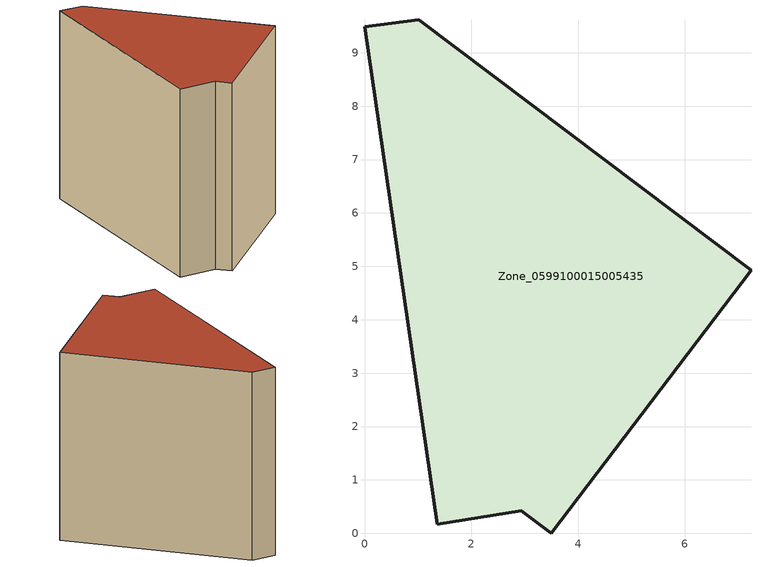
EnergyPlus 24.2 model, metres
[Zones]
Zone_0599100015005435
 floor ground (C_G): 2.94,0.42 1.36,0.17 0,9.49 1.02,9.62 7.24,4.93 3.5,0 z1.06
 wall outside (C_F): 1.36,0.17 2.94,0.42 3.5,0 7.24,4.93 1.02,9.62 0,9.49 1.36,0.17 z1.06:8.98
 roof outside (C_R): 3.5,0 7.24,4.93 1.02,9.62 0,9.49 1.36,0.17 2.94,0.42 z8.98
[BUILDING]
Pand.0599100015005435: North Axis=0; Terrain=City; Loads Convergence Tolerance Value=0.04; Temperature Convergence Tolerance Value=0.4; Solar Distribution=FullExterior; Maximum Number of Warmup Days=25; Minimum Number of Warmup Days=1
[Site:Location]
Rotterdam.The.Hague.AP_ZH_NLD Design_Conditions: Latitude=51.96; Longitude=4.45; Time Zone=1; Elevation=-4.5
[SITE:GROUNDTEMPERATURE:BUILDINGSURFACE]
18, 18, 18, 18, 18, 18, 18, 18, 18, 18, 18, 18
[MATERIAL] Thermal Absorptance=0.9; Solar Absorptance=0.7; Visible Absorptance=0.7
Name | Roughness | Thickness | Conductivity | Density | Specific Heat
G.TI.1975-1991 | MediumSmooth | 0.15 | 0.288461 | 540 | 1210
F.TI.1975-1991 | Rough | 0.3 | 0.230769 | 1920 | 840
R.TI.1975-1991 | MediumRough | 0.2 | 0.153846 | 1500 | 1000
[CONSTRUCTION]
C_G: G.TI.1975-1991
C_F: F.TI.1975-1991
C_R: R.TI.1975-1991
[ZONE]
Zone_0599100015005435: Type=1; Multiplier=1; Ceiling Height=Autocalculate; Volume=Autocalculate; Floor Area=autocalculate; Part of Total Floor Area=Yes
[ZONEINFILTRATION:DESIGNFLOWRATE]
Infil_Zone_0599100015005435: Zone or ZoneList or Space or SpaceList=Zone_0599100015005435; Schedule=AlwaysOn; Design Flow Rate Calculation Method=Flow/Area; Flow Rate per Floor Area=0.003; Constant Term Coefficient=1; Temperature Term Coefficient=0; Velocity Term Coefficient=0; Velocity Squared Term Coefficient=0
[HVACTEMPLATE:ZONE:IDEALLOADSAIRSYSTEM]
Zone_0599100015005435: Maximum Heating Supply Air Temperature=50; Minimum Cooling Supply Air Temperature=13; Maximum Heating Supply Air Humidity Ratio=0.0156; Minimum Cooling Supply Air Humidity Ratio=0.0077; Heating Limit=NoLimit; Cooling Limit=NoLimit; Dehumidification Control Type=ConstantSensibleHeatRatio; Cooling Sensible Heat Ratio=0.7; Dehumidification Setpoint=60; Humidification Control Type=None; Humidification Setpoint=30; Outdoor Air Method=None; Outdoor Air Flow Rate per Person=0.00944; Outdoor Air Flow Rate per Zone Floor Area=0; Outdoor Air Flow Rate per Zone=0; Demand Controlled Ventilation Type=None; Outdoor Air Economizer Type=NoEconomizer; Heat Recovery Type=None; Sensible Heat Recovery Effectiveness=0.7; Latent Heat Recovery Effectiveness=0.65
[ZONECONTROL:THERMOSTAT]
ThermostatControl_Zone_0599100015005435: Zone or ZoneList=Zone_0599100015005435; Control Type Schedule=DualSetpointControlType; Control 1=Thermostat_Zone_0599100015005435; Temperature Difference Between Cutout And Setpoint=0
[THERMOSTATSETPOINT:DUALSETPOINT]
Thermostat_Zone_0599100015005435: Heating Setpoint Temperature Schedule=HeatingSetpoint_Zone_0599100015005435; Cooling Setpoint Temperature Schedule=CoolingSetpoint_Zone_0599100015005435
[SCHEDULE:COMPACT]
HeatingSetpoint_Zone_0599100015005435: Through: 12/31, For: AllDays, Until: 24:00, 21
CoolingSetpoint_Zone_0599100015005435: Through: 12/31, For: AllDays, Until: 24:00, 24
DualSetpointControlType: Through: 12/31, For: AllDays, Until: 24:00, 4
AlwaysOn: Through: 12/31, For: AllDays, Until: 24:00, 1
